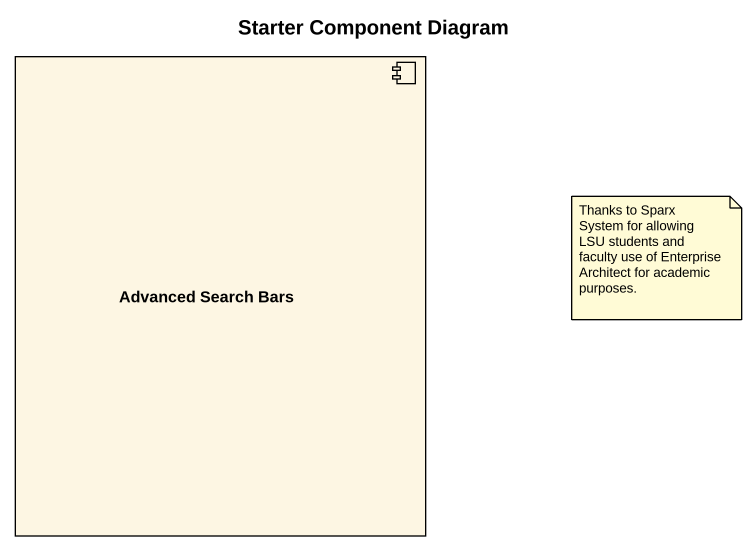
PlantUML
@startuml
title Starter Component Diagram
component "Advanced Search Bars" as Advanced_Search_Bars
note as N1
  Thanks to Sparx System for allowing LSU students and faculty use of Enterprise Architect for academic purposes.
end note
@enduml
